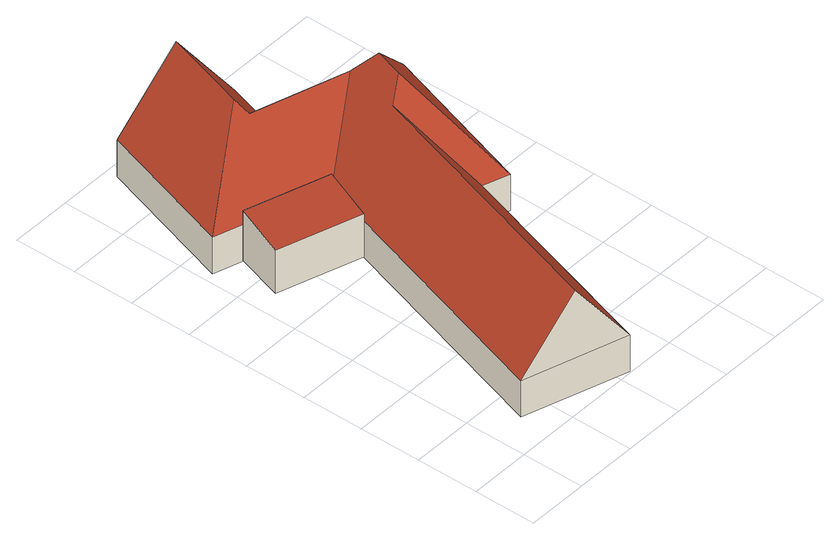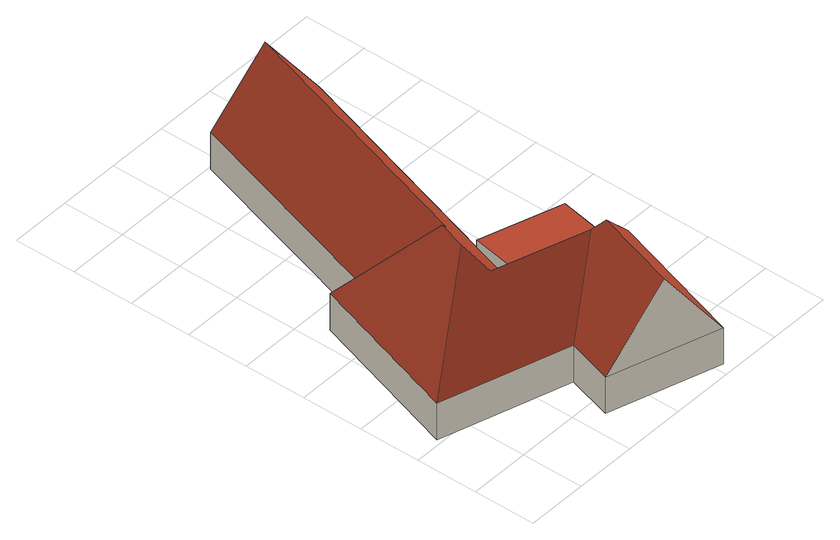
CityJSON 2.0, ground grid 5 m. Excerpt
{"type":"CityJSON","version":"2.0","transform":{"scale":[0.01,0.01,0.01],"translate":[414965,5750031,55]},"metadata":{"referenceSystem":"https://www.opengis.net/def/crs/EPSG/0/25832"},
"CityObjects":{
"building1":{"type":"Building","attributes":{"Gemeindeschluessel":"05570040","Geometrietyp2DReferenz":"3000","function":"51009_1610","roofType":"2100","measuredHeight":4.4},"geometry":[{"type":"Solid","lod":"2","boundaries":[[[[0,1,2,3]],[[4,5,1,0]],[[6,7,5,4]],[[3,2,7,6]],[[4,0,3,6]],[[1,5,7,2]]]],"semantics":{"surfaces":[{"type":"WallSurface"},{"type":"RoofSurface"},{"type":"GroundSurface"}],"values":[[0,0,0,0,1,2]]}}]},
"building2":{"type":"Building","attributes":{"Gemeindeschluessel":"05570040","Geometrietyp2DReferenz":"3000","function":"31001_1100","roofType":"5000","measuredHeight":10.63},"address":[{"country":"Germany","locality":"Sendenhorst","thoroughfareNumber":"28","thoroughfareName":"West I"}],"geometry":[{"type":"Solid","lod":"2","boundaries":[[[[8,9,10,11]],[[12,13,9,8]],[[14,15,13,12]],[[16,17,15,14]],[[18,19,17,16]],[[20,21,19,18]],[[22,23,21,20]],[[24,25,23,22]],[[26,27,25,24]],[[11,10,27,26]],[[28,29,30,31,26,24,32]],[[24,22,32]],[[32,22,20,28]],[[28,20,18,29]],[[29,18,16,30]],[[31,30,16,14,33]],[[34,33,14,12,35]],[[12,8,35]],[[35,8,11,34]],[[33,34,11,26,31]],[[9,13,15,17,19,21,23,25,27,10]]]],"semantics":{"surfaces":[{"type":"WallSurface"},{"type":"RoofSurface"},{"type":"GroundSurface"}],"values":[[0,0,0,0,0,0,0,0,0,0,1,0,1,1,1,1,1,0,1,1,2]]}}]}
},
"vertices":[
[312,2713,527],[312,2713,87],[193,2331,87],[193,2331,463],[980,2505,527],[980,2505,87],[861,2123,463],[861,2123,87],
[433,3917,403],[433,3917,84],[79,2785,84],[79,2785,403],[1329,3641,403],[1329,3641,84],[1217,3268,403],[1217,3268,84],[2257,2956,403],[2257,2956,84],[1854,1684,403],[1854,1684,84],[1642,1751,403],[1642,1751,84],[1107,11,403],[1107,11,84],[282,265,403],[282,265,84],[980,2505,403],[980,2505,84],[1361,2291,991],[1502,2364,1146],[1575,2596,1147],[1483,2769,955],[694,138,996],[722,3002,950],[672,3096,1053],[881,3779,1048]
]}
